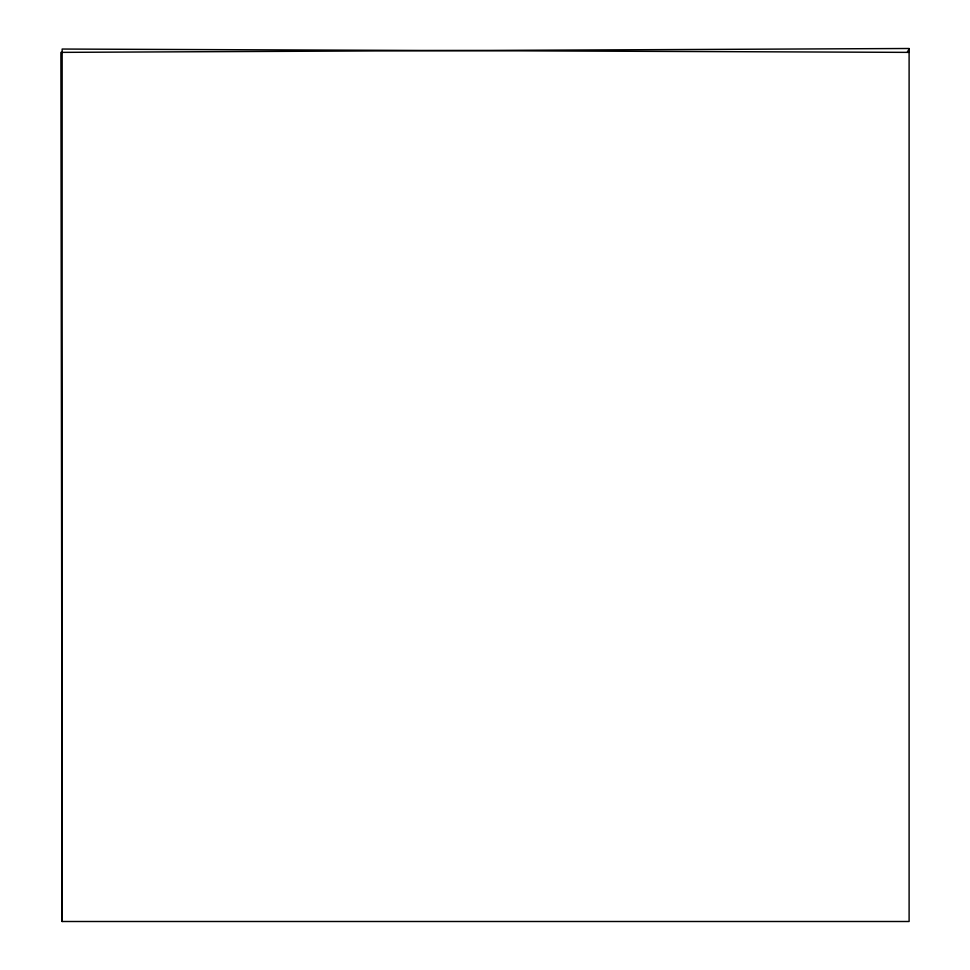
<?xml version="1.0" encoding="UTF-8"?>
<svg xmlns="http://www.w3.org/2000/svg" width="970" height="970" viewBox="0 0 970 970"><rect width="100%" height="100%" fill="white"/><g stroke="black" fill="none" stroke-linecap="round" stroke-linejoin="round"><path stroke-width="1.45" d="M62.153 921.5L60.892 52.368L909.108 48.5L909.108 921.5L62.153 921.5L62.153 49.046L907.144 52.368L909.108 49.046M907.144 52.368L909.108 52.368"/></g></svg>
